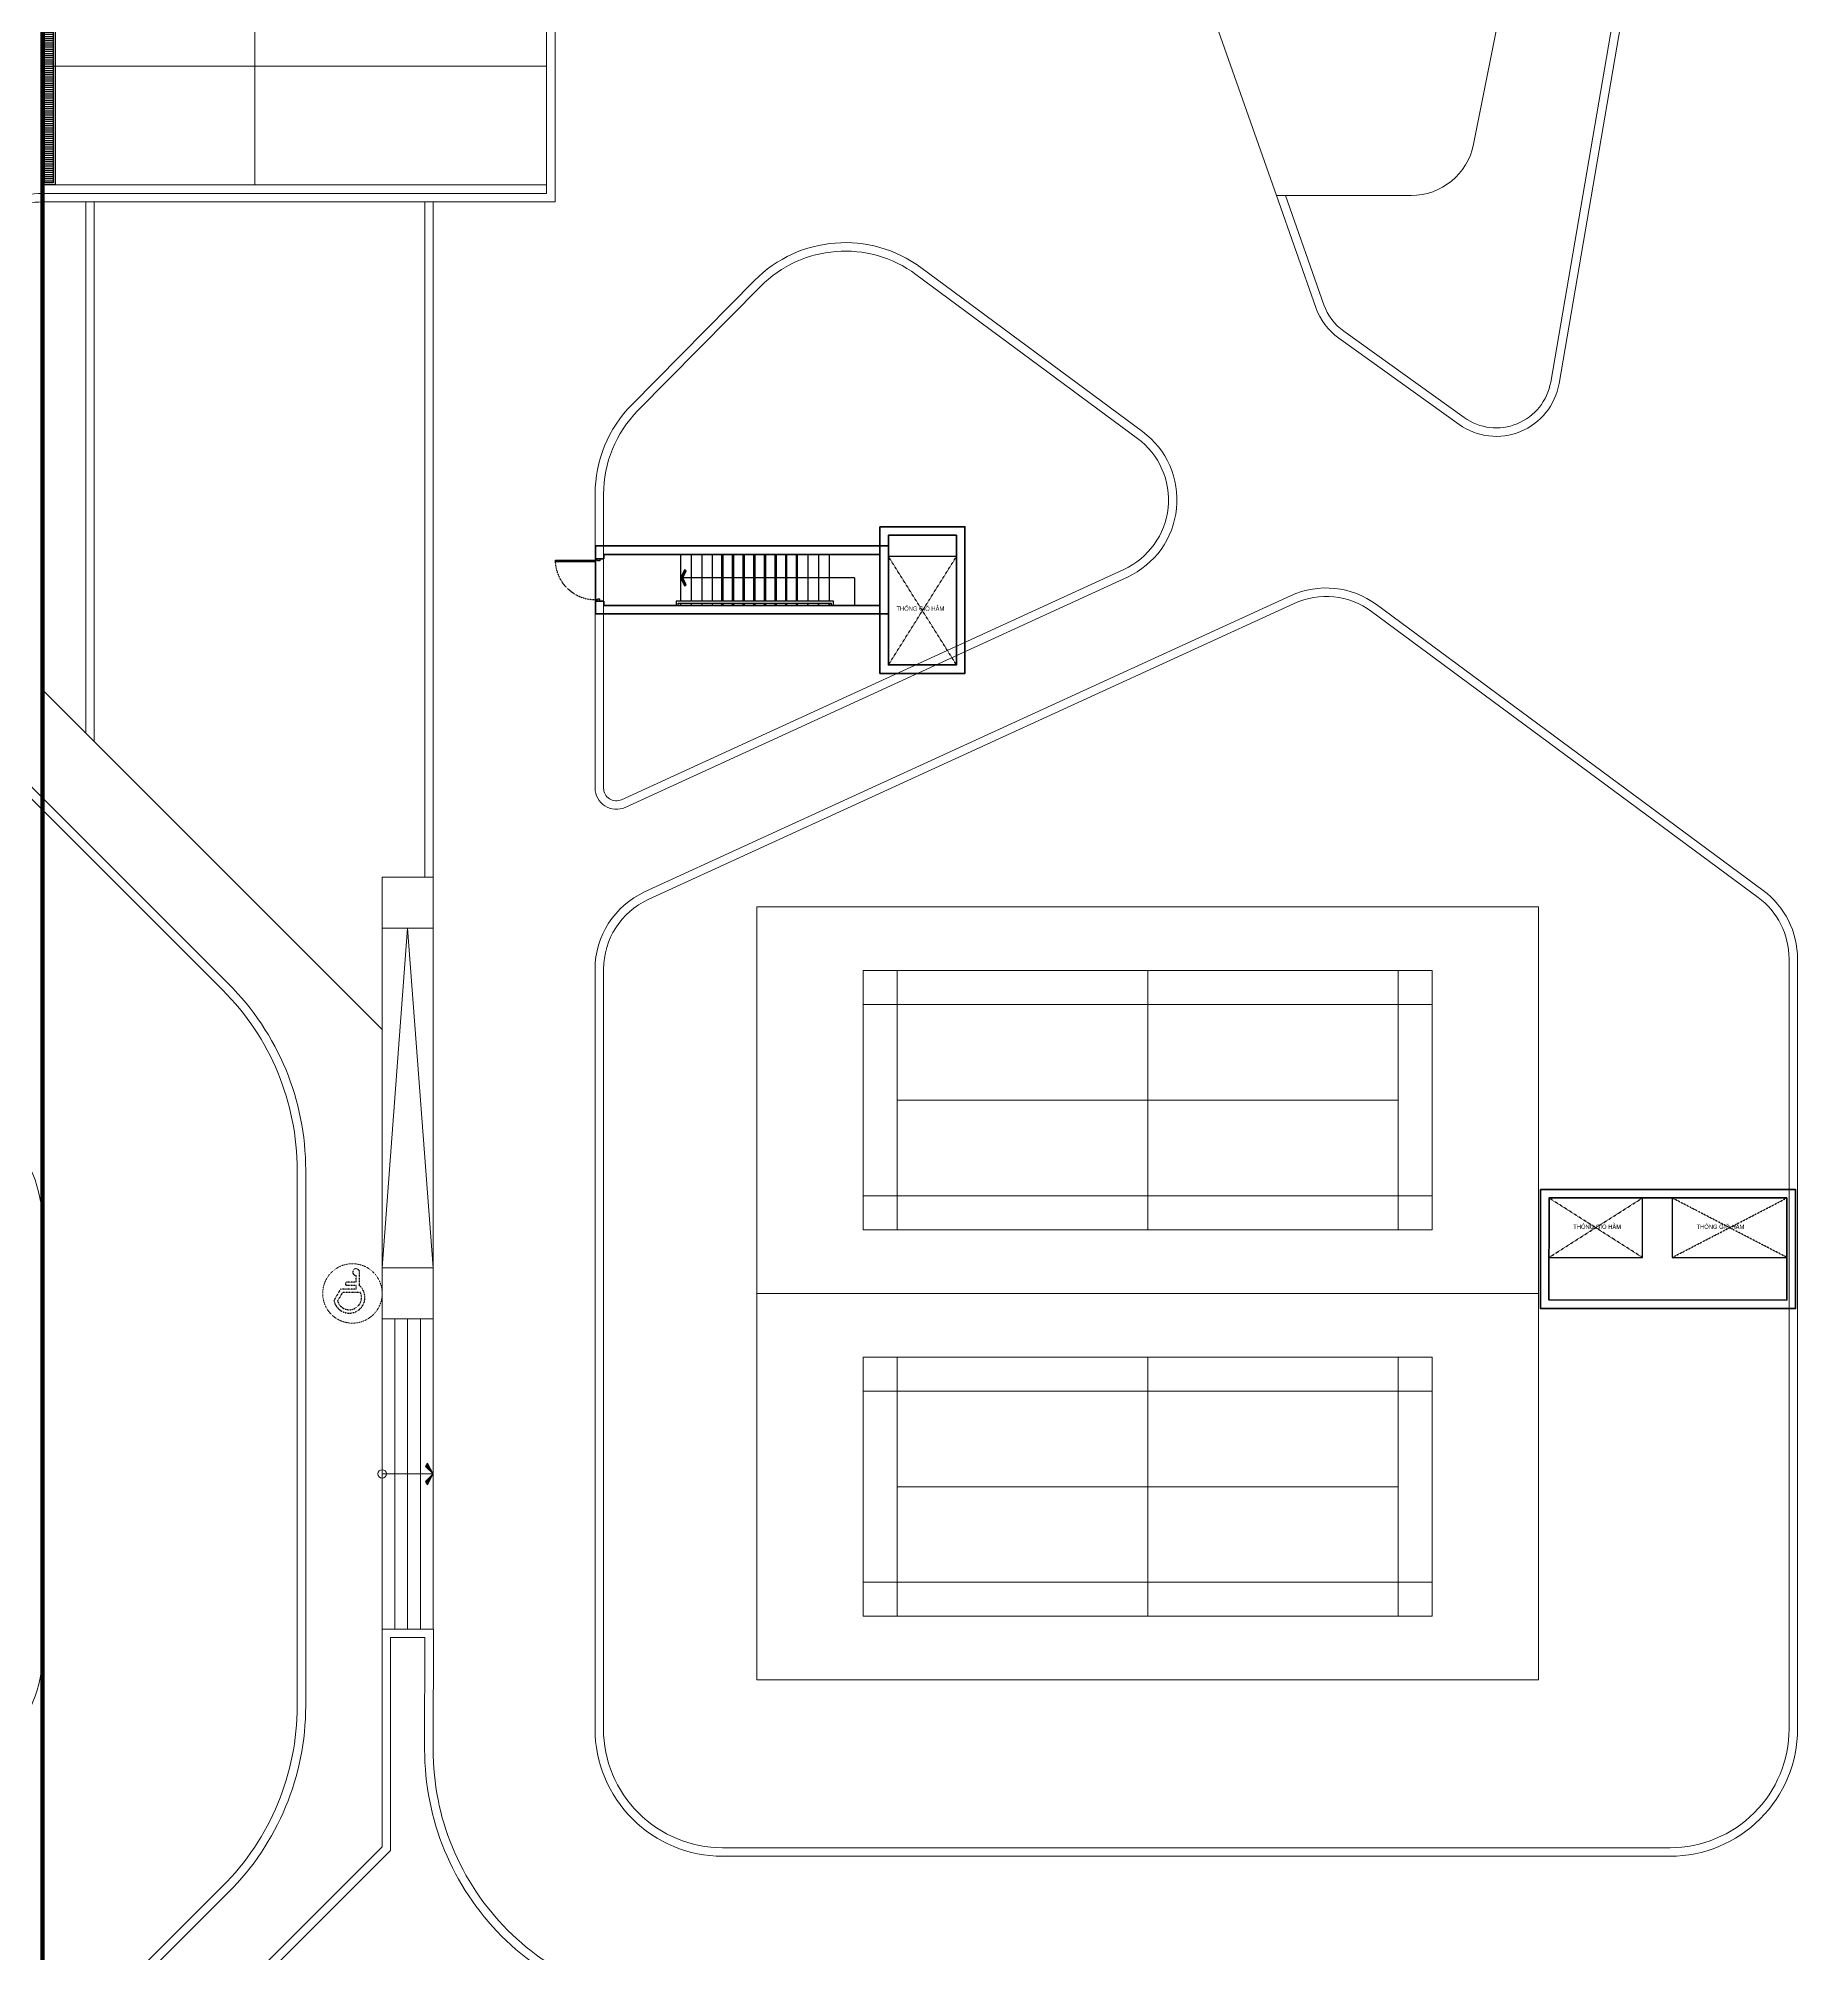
# Model space of a CAD drawing. Header units: millimetres. Extents: x 379264 to 1158416, y -283062 to 356890.
# Drawn here: x 976645 to 977478, y -8684 to -7782 of the extents above; entities that cross this region are included whole.
import ezdxf
from ezdxf.enums import TextEntityAlignment as Align

# ---------------------------------------------------------------- set-up
doc = ezdxf.new("R2010")
doc.units = ezdxf.units.MM
for name, pattern in [('CENTER', [2, 1.25, -0.25, 0.25, -0.25]), ('keyplan TANG 1$0$Core 1A$0$Hidden10.5', [1.5, 1, -0.5]), ('keyplan TANG 1$0$Hidden10.5', [1.5, 1, -0.5]), ('keyplan TANG 1$0$HTT Hidden 10.5', [1.5, 1, -0.5]), ('keyplan TANG 1$0$Ranh dat$0$HTT Divide', [18, 10, -2, 1, -2, 1, -2]), ('keyplan TANG 1$0$WC Vphong$0$Hidden', [7.14375, 4.7625, -2.38125])]:
    doc.linetypes.add(name, pattern=pattern)
for name, color, linetype in [('12PM. GRID', 8, 'CENTER'), ('BLOCK C - CHI TIET THANG 8$0$DnW', 20, 'Continuous'), ('keyplan TANG 1$0$Concrete Line', 250, 'Continuous'), ('keyplan TANG 1$0$Door', 250, 'Continuous'), ('keyplan TANG 1$0$Opening Hidden', 250, 'keyplan TANG 1$0$Core 1A$0$Hidden10.5'), ('keyplan TANG 1$0$Opening Line', 250, 'Continuous'), ('keyplan TANG 1$0$Opening Text', 250, 'Continuous'), ('keyplan TANG 1$0$Stair handrail', 250, 'Continuous'), ('keyplan TANG 1$0$Staircase', 250, 'Continuous'), ('keyplan TANG 1$0$Staircase Direction', 250, 'Continuous'), ('keyplan TANG 1$0$Trench Hatch', 250, 'Continuous'), ('keyplan TANG 1$0$Trench Line', 250, 'Continuous'), ('keyplan TANG 1$0$Vat dung', 250, 'keyplan TANG 1$0$HTT Hidden 10.5')]:
    doc.layers.add(name, color=color, linetype=linetype)
for name, color, linetype, lineweight in [('keyplan TANG 1$0$Cau thang', 250, 'Continuous', 15), ('keyplan TANG 1$0$Dim 100', 250, 'Continuous', 5), ('keyplan TANG 1$0$Hatch vat lieu', 250, 'Continuous', 5), ('keyplan TANG 1$0$Net cat Tuong', 250, 'Continuous', 40), ('keyplan TANG 1$0$Net Thay khac', 250, 'Continuous', 15), ('keyplan TANG 1$0$Net thay Tuong', 250, 'Continuous', 20), ('keyplan TANG 1$0$Ramp doc', 250, 'Continuous', 5), ('keyplan TANG 1$0$Ranh dat$0$Ranh dat', 250, 'keyplan TANG 1$0$Ranh dat$0$HTT Divide', 40), ('keyplan TANG 1$0$Thiet bi Ve Sinh', 250, 'Continuous', 9)]:
    doc.layers.add(name, color=color, linetype=linetype, lineweight=lineweight)
doc.styles.add('keyplan TANG 1$0$VNI-HelveC', font='VHELVCN_0.TTF')

# ---------------------------------------------------------------- blocks, each defined once
blk = doc.blocks.new('*U24')
at = {"layer": 'keyplan TANG 1$0$Opening Hidden'}
for p, q in [((0, 0), (1600, 2550)), ((1600, 0), (0, 2550))]:
    blk.add_line(p, q, dxfattribs=at)
at = {"layer": 'keyplan TANG 1$0$Opening Line'}
blk.add_lwpolyline([(0, 0), (1600, 0), (1600, 2550), (0, 2550)], close=True, dxfattribs=at)
at = {"layer": 'keyplan TANG 1$0$Opening Text', "style": 'keyplan TANG 1$0$VNI-HelveC'}
blk.add_attdef('OPENING', text='', height=100, dxfattribs=at).set_placement((750, 1325), align=Align.MIDDLE_CENTER)
blk = doc.blocks.new('*U29')
at = {"layer": 'keyplan TANG 1$0$Opening Hidden'}
for p, q in [((0, 0), (2200, 1400)), ((2200, 0), (0, 1400))]:
    blk.add_line(p, q, dxfattribs=at)
at = {"layer": 'keyplan TANG 1$0$Opening Line'}
blk.add_lwpolyline([(0, 0), (2200, 0), (2200, 1400), (0, 1400)], close=True, dxfattribs=at)
at = {"layer": 'keyplan TANG 1$0$Opening Text', "style": 'keyplan TANG 1$0$VNI-HelveC'}
blk.add_attdef('OPENING', text='', height=100, dxfattribs=at).set_placement((1134, 722), align=Align.MIDDLE_CENTER)
blk = doc.blocks.new('*U30')
at = {"layer": 'keyplan TANG 1$0$Opening Hidden'}
for p, q in [((0, 0), (2700, 1400)), ((2700, 0), (0, 1400))]:
    blk.add_line(p, q, dxfattribs=at)
at = {"layer": 'keyplan TANG 1$0$Opening Line'}
blk.add_lwpolyline([(0, 0), (2700, 0), (2700, 1400), (0, 1400)], close=True, dxfattribs=at)
at = {"layer": 'keyplan TANG 1$0$Opening Text', "style": 'keyplan TANG 1$0$VNI-HelveC'}
blk.add_attdef('OPENING', text='', height=100, dxfattribs=at).set_placement((1134, 722), align=Align.MIDDLE_CENTER)
blk = doc.blocks.new('keyplan TANG 1$0$A$Cec98b088')
at = {"layer": 'keyplan TANG 1$0$Net cat Tuong'}
for points in [[(51048, 58500), (53048, 58500), (53048, 55050), (51048, 55050)], [(51248, 58300), (52848, 58300), (52848, 55250), (51248, 55250)], [(66599, 42900), (72600, 42898), (72598, 40095), (66598, 40098)], [(66799, 42700), (72400, 42698), (72398, 40295), (66798, 40298)]]:
    blk.add_lwpolyline(points, close=True, dxfattribs=at)
at = {"layer": 'keyplan TANG 1$0$Opening Line'}
for name, p in [('*U24', (51248, 55250)), ('*U29', (66798, 41298)), ('*U30', (69700, 41298))]:
    blk.add_blockref(name, p, dxfattribs=at).add_auto_attribs({'OPENING': 'THOÂNG GIOÙ HAÀM'})
blk = doc.blocks.new('keyplan TANG 1$0$CAU-LONG')
for p, q in [((-6.8, 2.5), (-6.8, 15.9)), ((-2.3, 2.5), (-2.3, 15.9)), ((-4.55, 3.3), (-4.55, 15.1))]:
    blk.add_line(p, q)
for points in [[(-9.1, 0), (0, 0), (0, 18.4), (-9.1, 18.4)], [(-7.6, 2.5), (-1.5, 2.5), (-1.5, 15.9), (-7.6, 15.9)]]:
    blk.add_lwpolyline(points, close=True)
for points in [[(-7.6, 15.1), (-1.5, 15.1)], [(-7.6, 9.2), (-1.5, 9.2)], [(-7.6, 3.3), (-1.5, 3.3)]]:
    blk.add_lwpolyline(points)
blk = doc.blocks.new('keyplan TANG 1$0$A_Tang Tret$0$HANDYCAPE SYMBOL')
for p, q in [((80, 180), (80, 260)), ((120, 140, 0), (120, 300)), ((-103, 100), (-181, -35)), ((-80, 60), (-138, -41)), ((80, 100), (-103, 100)), ((131, 60), (-80, 60)), ((-40, 140), (-40, 180)), ((80, 180), (-40, 180)), ((80, 140), (-40, 140)), ((80, 100), (80, 140))]:
    blk.add_line(p, q)
for centre, radius, start, end in [((80, 300), 40, 0, 270), ((0, 0), 184, 190.9429, 49.3987), ((0, 0), 144, 196.5602, 24.5532)]:
    blk.add_arc(centre, radius, start, end)
blk = doc.blocks.new('keyplan TANG 1$0$dsb')
at = {"layer": 'keyplan TANG 1$0$Thiet bi Ve Sinh', "linetype": 'keyplan TANG 1$0$WC Vphong$0$Hidden', "ltscale": 0.2}
blk.add_circle((41955, 29049), 700, dxfattribs=at)
at = {"layer": 'keyplan TANG 1$0$Vat dung', "extrusion": (0, 0, -1), "xscale": 2, "yscale": 2, "zscale": -2}
blk.add_blockref('keyplan TANG 1$0$A_Tang Tret$0$HANDYCAPE SYMBOL', (-42029, 28953), dxfattribs=at)
blk = doc.blocks.new('*U1373')
at = {"layer": 'keyplan TANG 1$0$Trench Hatch'}
h = blk.add_hatch(dxfattribs=at)
h.set_pattern_fill('LINE10', color=256, scale=50, angle=90, style=0, pattern_type=2)
h.set_pattern_definition([(90, (0, 100), (-50, 3e-15), [])])
h.paths.add_polyline_path([(50, 50), (5550, 50), (5550, 250), (50, 250)])
at = {"layer": 'keyplan TANG 1$0$Trench Line'}
for points in [[(0, 0), (5600, 0), (5600, 300), (0, 300)], [(50, 50), (5550, 50), (5550, 250), (50, 250)]]:
    blk.add_lwpolyline(points, close=True, dxfattribs=at)
blk = doc.blocks.new('keyplan TANG 1$0$Door 1000-1')
at = {"color": 0, "linetype": 'ByBlock'}
blk.add_lwpolyline([(30, 100), (75, 100), (75, 1040), (30, 1040)], close=True, dxfattribs=at)
for points in [[(50, 55), (30, 55), (30, 100), (0, 100), (0, 0), (50, 0), (50, 55)], [(950, 55), (970, 55), (970, 100), (1000, 100), (1000, 0), (950, 0), (950, 55)]]:
    blk.add_lwpolyline(points, dxfattribs=at)
at = {"color": 0, "linetype": 'keyplan TANG 1$0$Hidden10.5'}
blk.add_arc((30, 100), 940, 0, 90, dxfattribs=at)
blk = doc.blocks.new('*U1442')
at = {"layer": 'keyplan TANG 1$0$Door'}
blk.add_blockref('keyplan TANG 1$0$Door 1000-1', (0, 0), dxfattribs=at)
blk = doc.blocks.new('keyplan TANG 1$0$Arrow 60')
at = {"linetype": 'ByBlock', "lineweight": -2}
h = blk.add_hatch(color=0, dxfattribs=at)
h.paths.add_polyline_path([(1.88, 0.94), (1.65, 1.38), (0, 0.56), (-1.65, 1.38), (-1.88, 0.94), (0, 0)], flags=17)
h.paths.add_polyline_path([(1.65, 1.38), (1.88, 0.94), (0, 0), (-1.88, 0.94), (-1.65, 1.38), (0, 0.56)])
blk.add_hatch(color=0, dxfattribs=at).paths.add_polyline_path([(1.65, 1.38), (1.88, 0.94), (0, 0), (-1.88, 0.94), (-1.65, 1.38), (0, 0.56)])
at = {"color": 0, "linetype": 'ByBlock', "lineweight": -2}
blk.add_lwpolyline([(1.65, 1.38), (1.88, 0.94), (0, 0), (-1.88, 0.94), (-1.65, 1.38), (0, 0.56)], close=True, dxfattribs=at)
blk = doc.blocks.new('keyplan TANG 1$0$A$Cfd327bcb')
at = {"layer": 'keyplan TANG 1$0$Staircase'}
h = blk.add_hatch(dxfattribs=at)
h.set_pattern_fill('_USER', color=256, scale=250, angle=90, pattern_type=0)
h.set_pattern_definition([(270, (48100, 55550), (250, 1e-12), [])])
h.paths.add_polyline_path([(49100, 56900), (47100, 56900), (47100, 56950), (49100, 56950)])
h.paths.add_polyline_path([(49100, 57000), (47100, 57000), (47100, 58100), (49100, 58100)])
at = {"layer": 'keyplan TANG 1$0$Door'}
blk.add_line((44350, 57998), (44350, 56998), dxfattribs=at)
at = {"layer": 'keyplan TANG 1$0$Net cat Tuong'}
for p, q in [((44550, 57998), (44350, 57998)), ((44350, 56998), (44550, 56998))]:
    blk.add_line(p, q, dxfattribs=at)
for points in [[(44350, 56998), (44350, 56700), (51248, 56700), (51248, 58300), (44350, 58300), (44350, 57998)], [(44550, 56998), (44550, 56900), (51048, 56900), (51048, 58100), (44550, 58100), (44550, 57998)]]:
    blk.add_lwpolyline(points, dxfattribs=at)
at = {"layer": 'keyplan TANG 1$0$Stair handrail'}
for points in [[(49950, 56900), (49950, 57000), (46250, 57000), (46250, 56900)], [(46300, 56900), (46300, 56950), (49900, 56950), (49900, 56900)]]:
    blk.add_lwpolyline(points, dxfattribs=at)
at = {"layer": 'keyplan TANG 1$0$Staircase'}
for p, q in [((50300, 58100), (45900, 58100)), ((46350, 58100), (46350, 57000)), ((46600, 58100), (46600, 57000)), ((46850, 58100), (46850, 57000)), ((47100, 58100), (47100, 57000)), ((47350, 58100), (47350, 57000)), ((47600, 58100), (47600, 57000)), ((47850, 58100), (47850, 57000)), ((48100, 58100), (48100, 57000)), ((48350, 58100), (48350, 57000)), ((48600, 58100), (48600, 57000)), ((48850, 58100), (48850, 57000)), ((49100, 58100), (49100, 57000)), ((49350, 58100), (49350, 57000)), ((49600, 58100), (49600, 57000)), ((49850, 58100), (49850, 57000)), ((49100, 56900), (45900, 56900)), ((46350, 56950), (46350, 56900)), ((46600, 56950), (46600, 56900)), ((46850, 56950), (46850, 56900)), ((47100, 56950), (47100, 56900)), ((47350, 56950), (47350, 56900)), ((47600, 56950), (47600, 56900)), ((47850, 56950), (47850, 56900)), ((48100, 56950), (48100, 56900)), ((48350, 56950), (48350, 56900)), ((48600, 56950), (48600, 56900)), ((48850, 56950), (48850, 56900)), ((49100, 56950), (49100, 56900)), ((49100, 56900), (49100, 56950)), ((49350, 56950), (49350, 56900)), ((49350, 56900), (49350, 56950)), ((49600, 56950), (49600, 56900)), ((49600, 56900), (49600, 56950)), ((49850, 56950), (49850, 56900)), ((49850, 56900), (49850, 56950))]:
    blk.add_line(p, q, dxfattribs=at)
at = {"layer": 'keyplan TANG 1$0$Staircase Direction'}
for q in [(46350, 57550), (50448, 56900)]:
    blk.add_line((50448, 57550), q, dxfattribs=at)
at = {"layer": 'keyplan TANG 1$0$Door', "xscale": -1.000000000000001, "rotation": 90}
blk.add_blockref('*U1442', (44450, 57998), dxfattribs=at)
at = {"layer": 'keyplan TANG 1$0$Staircase Direction', "xscale": -99.99999999999997, "yscale": 99.99999999999999, "zscale": 99.99999999999999, "rotation": 270}
blk.add_blockref('keyplan TANG 1$0$Arrow 60', (46350, 57550), dxfattribs=at)
blk = doc.blocks.new('keyplan TANG 1')
at = {"layer": 'keyplan TANG 1$0$Cau thang'}
for points in [[(40527.7, 36199.4), (40397, 36454.5), (40349.7, 36375.7)], [(40527.7, 36199.4), (40397, 35944.2), (40349.7, 36023.1)]]:
    blk.add_hatch(color=256, dxfattribs=at).paths.add_polyline_path(points)
blk.add_lwpolyline([(66599.2, 42900), (72598.5, 42900), (72598.5, 40095.1), (66599.2, 40095.1)], close=True)
for points in [[(39327.9, 39850.4), (39327.4, 32548.6)], [(39627.9, 39850.4), (39627.4, 32548.6)], [(39927.9, 39850.3), (39927.4, 32548.5)], [(40227.9, 39850.3), (40227.4, 32548.5)], [(40527.9, 39850.3), (40527.4, 32548.5)], [(40527.9, 39850.3), (40527.4, 32548.5)], [(40527.7, 36199.4), (39327.7, 36199.5)], [(40527.7, 36199.4), (40397, 36454.5), (40349.7, 36375.7), (40527.7, 36199.4)], [(40527.7, 36199.4), (40397, 35944.2), (40349.7, 36023.1), (40527.7, 36199.4)]]:
    blk.add_lwpolyline(points, dxfattribs=at)
blk.add_circle((39327.8, 36199.5), 100, dxfattribs=at)
at = {"layer": 'keyplan TANG 1$0$Dim 100'}
blk.add_lwpolyline([(31332.7, 54664.2), (31332.7, 66350)], dxfattribs=at)
at = {"layer": 'keyplan TANG 1$0$Hatch vat lieu'}
for points in [[(31332.6, 66150, 0.4142136), (29532.7, 64350), (29532.7, 56321, 0.1989102), (31231.5, 52219.8), (35712.6, 47738.7, -0.1989309), (37528.5, 43354.2), (37527.6, 30734.4, -0.1988939), (35711.6, 26350.8), (31231.7, 21871, 0.1989147), (29533, 17769.7), (29533.2, -14000, 0.4142116), (33333.2, -17800), (105549.8, -17800, 0.4142149), (109349.8, -14000), (109349.6, 42637.1, 0.1989118), (107650.8, 46738.3), (103168.9, 51220.3, -0.1988939), (101352.9, 55603.9), (101352, 67603.4, -0.1989309), (103167.9, 71987.9)], [(67173, 78251.1), (68826, 76421.8, -0.2301635), (69142.7, 75330.2), (66837.9, 61909.4, -0.5537451), (64799.1, 61073), (61966.1, 63104.7, -0.1536645), (61497.5, 63729.1), (60591.7, 66300)], [(32491.4, 20302.2), (39527.3, 27338.1), (39527.7, 32348.6), (40334.4, 32348.5), (40328.6, 29713.5, 0.41485), (46528.6, 23500), (76850, 23500)]]:
    blk.add_lwpolyline(points, format="xyb", dxfattribs=at)
for points in [[(45348.5, 61235.6, 0.1973103), (44540.6, 59267.9), (44540.6, 52348.5, 0.5465624), (44965.6, 52075.9), (56790.5, 57499, 0.5708101), (57110.6, 60582.3), (51892.7, 64441.9, 0.3731052), (48235.5, 64158.4)], [(44539.2, 30200.2), (44540.5, 48085.9, -0.2931708), (45590.1, 49721.9), (60798.3, 56696.7, -0.2732284), (62619.1, 56507.7), (71720.4, 49775.5, -0.237819), (72450, 48328.4), (72450, 30200, -0.4142136), (69650, 27400), (47339.2, 27400, -0.414235)]]:
    blk.add_lwpolyline(points, format="xyb", close=True, dxfattribs=at)
at = {"layer": 'keyplan TANG 1$0$Net Thay khac'}
for p, q in [((40329.4, 50250.3), (40330.5, 66150)), ((40528.7, 41050.3), (40530.5, 66150)), ((40528.3, 41050.3), (39328.3, 41050.4))]:
    blk.add_line(p, q, dxfattribs=at)
for points in [[(31332.6, 66350, 0.4142136), (29332.7, 64350), (29332.7, 56321, 0.1989102), (31090.1, 52078.4), (35571.1, 47597.3, -0.1989309), (37328.5, 43354.2), (37327.6, 30734.5, -0.1988939), (35570.2, 26492.2), (31090.3, 22012.4, 0.1989147), (29333, 17769.7), (29333.2, -14000, 0.4142116), (33333.2, -18000), (105549.8, -18000, 0.4142149), (109549.8, -14000), (109549.6, 42637.1, 0.1989118), (107792.2, 46879.8), (103310.3, 51361.7, -0.1988939), (101552.9, 55603.9), (101552, 67603.5, -0.1989309), (103309.3, 71846.5)], [(67221.9, 78495.3), (60208.9, 86256.1, 0.4747797), (57887.2, 86138.6), (55316.6, 82640.1, 0.2480241), (55110.6, 81253.5), (60379.6, 66300), (63552.2, 66300, 0.3574882), (65023, 67505.7), (67221.9, 78495.3)], [(67221.9, 78495.3), (68974.4, 76555.9, -0.2301635), (69339.8, 75296.3), (67035, 61875.6, -0.5537451), (64682.5, 60910.5), (61849.5, 62942.2, -0.1536645), (61308.9, 63662.6), (60379.6, 66300)], [(32350, 20443.7), (39327.3, 27420.9), (39327.7, 32548.6), (40534.8, 32548.5), (40528.6, 29713, 0.41485), (46528.6, 23700), (76850, 23700)]]:
    blk.add_lwpolyline(points, format="xyb", dxfattribs=at)
for points in [[(45206.2, 61376.1, 0.1973103), (44340.6, 59267.9), (44340.6, 52348.5, 0.5465624), (45049, 51894.1), (56873.9, 57317.3, 0.5708101), (57229.5, 60743.1), (52011.7, 64602.7, 0.3731052), (48093.3, 64299)], [(44339.2, 30200.2), (44340.5, 48085.9, -0.2931708), (45506.8, 49903.7), (60714.9, 56878.5, -0.2732284), (62738, 56668.5), (71839.4, 49936.3, -0.237819), (72650, 48328.4), (72650, 30200, -0.4142136), (69650, 27200), (47339.2, 27200, -0.414235)], [(31332.8, 31983.3), (31331, 42110.1, 0.1988652), (30452.3, 44230.8), (30186.3, 44496.8, 0.6681819), (29332.8, 44143.3), (29332.9, 29947.3, 0.6681752), (30186.4, 29593.8), (30454.1, 29861.5, 0.1989596)]]:
    blk.add_lwpolyline(points, format="xyb", close=True, dxfattribs=at)
at = {"layer": 'keyplan TANG 1$0$Net thay Tuong'}
for p, q in [((31332.7, 54664.2), (39328.7, 46668.1)), ((39328.3, 41050.4), (39328.7, 46668.1)), ((39327.3, 27420.9), (39327.7, 32450))]:
    blk.add_line(p, q, dxfattribs=at)
for points in [[(31332.7, 66150), (43400, 66150), (43400, 79950), (31332.7, 79950), (31332.7, 79750)], [(31332.7, 66350), (43200, 66350), (43200, 79750), (31332.7, 79750)], [(32350, 53646.9), (32350, 66150.9)], [(32550, 53446.9), (32550, 66150.8)], [(39327.3, 27420.9), (31332.9, 19426.6), (31333.2, -12000), (107549.8, -12000), (107550.7, 44292.8), (101550.8, 50315)]]:
    blk.add_lwpolyline(points, dxfattribs=at)
at = {"layer": 'keyplan TANG 1$0$Ramp doc'}
for p, q in [((31332.6, 69350), (43200, 69350)), ((31332.7, 66550), (43200, 66550))]:
    blk.add_line(p, q, dxfattribs=at)
for points in [[(31632.6, 72150), (43200, 72150), (43200, 69350), (31632.6, 69350)], [(31632.6, 66550), (43200, 66550), (43200, 69350), (31632.6, 69350)], [(39328.3, 49050.3), (40528.3, 49050.3), (40528.3, 50250.3), (39328.3, 50250.3)], [(39328.3, 41050.3), (40528.3, 41050.3), (40528.3, 49050.3), (39328.3, 49050.3)], [(39328.4, 41050.4), (40527.9, 41050.4), (40527.9, 39850.3), (39328.4, 39850.3)]]:
    blk.add_lwpolyline(points, close=True, dxfattribs=at)
for points in [[(36332.6, 66550), (36332.6, 72150)], [(39328.3, 41050.3), (39928.3, 49050.3), (40528.3, 41050.3)]]:
    blk.add_lwpolyline(points, dxfattribs=at)
at = {"layer": 'keyplan TANG 1$0$Ranh dat$0$Ranh dat', "ltscale": 0.1, "const_width": 100}
blk.add_lwpolyline([(26611.9, 80732.3), (31332.6, 75108), (31333.2, -12000), (-120672.6, -12000), (-121023.9, 69993.5), (-12357.2, 69991.8), (-12355.7, 83058.7), (-3202, 83058.7), (-3201.9, 80732.1), (26611.9, 80732.3)], dxfattribs=at)
blk.add_blockref('keyplan TANG 1$0$A$Cfd327bcb', (0, -250))
at = {"xscale": -1, "rotation": 90}
blk.add_blockref('*U1373', (31632.6, 72150), dxfattribs=at)
at = {"layer": 'keyplan TANG 1$0$Concrete Line'}
blk.add_blockref('keyplan TANG 1$0$A$Cec98b088', (0, 0), dxfattribs=at)
at = {"layer": 'keyplan TANG 1$0$Net Thay khac', "xscale": 1000, "yscale": 1000, "zscale": 1000, "rotation": 270}
for p in [(48150.3, 40450), (48150.3, 31350)]:
    blk.add_blockref('keyplan TANG 1$0$CAU-LONG', p, dxfattribs=at)
at = {"layer": 'keyplan TANG 1$0$Net Thay khac', "xscale": -1}
blk.add_blockref('keyplan TANG 1$0$dsb', (80583.3, 11401.4), dxfattribs=at)
blk = doc.blocks.new('A$C5D7476B2')
at = {"layer": 'BLOCK C - CHI TIET THANG 8$0$DnW', "xscale": 0.02, "yscale": 0.02, "zscale": 0.02}
blk.add_blockref('keyplan TANG 1', (49.24, 531.18), dxfattribs=at)

msp = doc.modelspace()

# ---------------------------------------------------------------- block references
at = {"layer": '12PM. GRID'}
msp.add_blockref('A$C5D7476B2', (975971.19, -9712.98), dxfattribs=at)

doc.saveas('drawing.dxf')
